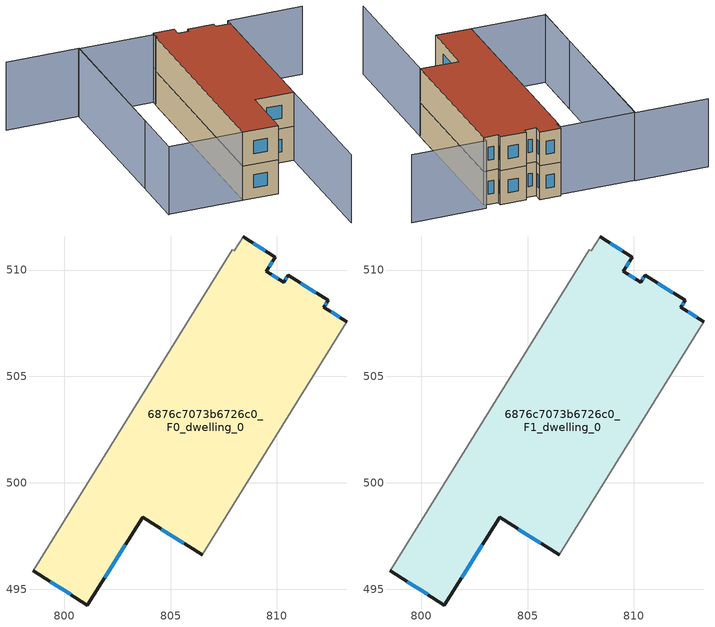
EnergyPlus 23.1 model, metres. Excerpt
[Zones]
6876c7073b6726c0_F0_dwelling_0
 floor ground (EU_floor_Construction): 812.41,508.57 812.21,508.24 813.28,507.57 806.49,496.61 803.69,498.38 801.09,494.26 798.55,495.87 807.91,510.96 808,510.9 808.41,511.55 809.92,510.6 809.51,509.95 810.33,509.43 810.53,509.75 z0
 wall outside (EU_wall_Construction): 813.28,507.57 812.21,508.24 812.41,508.57 810.53,509.75 810.33,509.43 809.51,509.95 809.92,510.6 808.41,511.55 / 798.55,495.87 801.09,494.26 803.69,498.38 806.49,496.61 z0:3
 wall adiabatic (EU_wall_Construction): 806.49,496.61 813.28,507.57 / 808.41,511.55 808,510.9 807.91,510.96 798.55,495.87 z0:3
 window (EU_Window_Construction): 810.47,509.65 810.39,509.53 / 811.83,508.94 811.12,509.39 / 812.27,508.35 812.35,508.47 / 812.94,507.78 812.54,508.03 / 804.56,497.83 805.61,497.16 / 801.9,495.55 802.88,497.1 / 799.35,495.37 800.3,494.76 / 809.45,510.9 808.88,511.26 / 809.63,510.15 809.79,510.4 / 810.07,509.59 809.76,509.79 z0.93:2.07
6876c7073b6726c0_F1_dwelling_0
 floor to 6876c7073b6726c0_F0_dwelling_0 (EU_floor_Construction): 812.41,508.57 812.21,508.24 813.28,507.57 806.49,496.61 803.69,498.38 801.09,494.26 798.55,495.87 807.91,510.96 808,510.9 808.41,511.55 809.92,510.6 809.51,509.95 810.33,509.43 810.53,509.75 z3
 wall outside (EU_wall_Construction): 813.28,507.57 812.21,508.24 812.41,508.57 810.53,509.75 810.33,509.43 809.51,509.95 809.92,510.6 808.41,511.55 / 798.55,495.87 801.09,494.26 803.69,498.38 806.49,496.61 z3:6
 wall adiabatic (EU_wall_Construction): 806.49,496.61 813.28,507.57 / 808.41,511.55 808,510.9 807.91,510.96 798.55,495.87 z3:6
 window (EU_Window_Construction): 810.47,509.65 810.39,509.53 / 811.83,508.94 811.12,509.39 / 812.27,508.35 812.35,508.47 / 812.94,507.78 812.54,508.03 / 804.56,497.83 805.61,497.16 / 801.9,495.55 802.88,497.1 / 799.35,495.37 800.3,494.76 / 809.45,510.9 808.88,511.26 / 809.63,510.15 809.79,510.4 / 810.07,509.59 809.76,509.79 z3.93:5.07
 roof outside (EU_roof_Construction): 806.49,496.61 813.28,507.57 812.21,508.24 812.41,508.57 810.53,509.75 810.33,509.43 809.51,509.95 809.92,510.6 808.41,511.55 808,510.9 807.91,510.96 798.55,495.87 801.09,494.26 803.69,498.38 z6
shading: 800.33,486.69 813.57,508.03 / 813.57,508.03 818.96,504.68 / 797.58,518.09 802.87,514.78 / 802.87,514.78 793.13,499.2 / 808.2,511.41 798.55,495.87 / 798.55,495.87 793.16,499.21 / 793.16,499.21 802.8,514.76 / 802.8,514.76 808.2,511.41 z0:6
[Building]
EU S2 Campaign: North Axis=0; Terrain=City; Solar Distribution=FullExterior
[Site:Location]
Montreal-Trudeau.Intl.AP: Latitude=45.4667; Longitude=-73.75; Time Zone=-5; Elevation=36
[SizingPeriod:WeatherFileDays]
AnnualSizingPeriod: Begin Month=1; Begin Day of Month=1; End Month=12; End Day of Month=31; Day of Week for Start Day=Monday; Use Weather File Daylight Saving Period=No; Use Weather File Rain and Snow Indicators=No
[MATERIAL]
EU_InternalMass_Material: Roughness=MediumRough; Thickness=0.1; Conductivity=1; Density=1800; Specific Heat=900; Thermal Absorptance=0.9; Solar Absorptance=0.7; Visible Absorptance=0.7
[MATERIAL:NOMASS] Roughness=MediumRough; Thermal Absorptance=0.9; Solar Absorptance=0.7; Visible Absorptance=0.7
Name | Thermal Resistance
EU_wall_NoMass; EU_floor_NoMass | 1.51479
EU_roof_NoMass | 2.84114
[WINDOWMATERIAL:SIMPLEGLAZINGSYSTEM]
EU_Window_SimpleGlazing: UFactor=3.53504; Solar Heat Gain Coefficient=0.8; Visible Transmittance=0.8
[CONSTRUCTION]
EU_wall_Construction: EU_wall_NoMass
EU_roof_Construction: EU_roof_NoMass
EU_floor_Construction: EU_floor_NoMass
EU_Window_Construction: EU_Window_SimpleGlazing
EU_InternalMass_Construction: EU_InternalMass_Material
[ZONE] Type=1; Multiplier=1; Ceiling Height=autocalculate; Volume=296.276; Floor Area=autocalculate; Part of Total Floor Area=Yes
6876c7073b6726c0_F0_dwelling_0; 6876c7073b6726c0_F1_dwelling_0
[INTERNALMASS] Construction=EU_InternalMass_Construction; Surface Area=98.7588
Name | Zone or ZoneList
6876c7073b6726c0_F0_dwelling_0_EU_InternalMass | 6876c7073b6726c0_F0_dwelling_0
6876c7073b6726c0_F1_dwelling_0_EU_InternalMass | 6876c7073b6726c0_F1_dwelling_0
[OTHEREQUIPMENT] Fuel Type=Electricity; Design Level Calculation Method=Watts/Area; Power per Zone Floor Area=1; Fraction Latent=0; Fraction Radiant=0; Fraction Lost=0; Carbon Dioxide Generation Rate=0; EndUse Subcategory=EU_Step8_InternalGains
Name | Zone or ZoneList or Space or SpaceList | Schedule
EU_Step8_InternalGain_6876c7073b6726c0_F0_dwelling_0_f000 | 6876c7073b6726c0_F0_dwelling_0 | EU_Step8_GainSchedule_6876c7073b6726c0_F0_dwelling_0_f000
EU_Step8_InternalGain_6876c7073b6726c0_F1_dwelling_0_f000 | 6876c7073b6726c0_F1_dwelling_0 | EU_Step8_GainSchedule_6876c7073b6726c0_F1_dwelling_0_f000
[ZONEVENTILATION:DESIGNFLOWRATE] Schedule=EU_AlwaysOn; Design Flow Rate Calculation Method=AirChanges/Hour; Air Changes per Hour=0.775154; Ventilation Type=Natural; Fan Pressure Rise=0; Fan Total Efficiency=1; Constant Term Coefficient=1; Temperature Term Coefficient=0; Velocity Term Coefficient=0; Velocity Squared Term Coefficient=0; Minimum Indoor Temperature=-100; Maximum Indoor Temperature=100; Delta Temperature=-100; Minimum Outdoor Temperature=-100; Maximum Outdoor Temperature=100; Maximum Wind Speed=40
Name | Zone or ZoneList or Space or SpaceList
EU_ConstantAir_6876c7073b6726c0_F0_dwelling_0 | 6876c7073b6726c0_F0_dwelling_0
EU_ConstantAir_6876c7073b6726c0_F1_dwelling_0 | 6876c7073b6726c0_F1_dwelling_0
[HVACTEMPLATE:THERMOSTAT] Constant Heating Setpoint=20; Constant Cooling Setpoint=50
EU_HeatOnly_6876c7073b6726c0_F0_dwelling_0; EU_HeatOnly_6876c7073b6726c0_F1_dwelling_0
[HVACTEMPLATE:ZONE:IDEALLOADSAIRSYSTEM] System Availability Schedule=EU_AlwaysOn; Maximum Heating Supply Air Temperature=50; Minimum Cooling Supply Air Temperature=13; Maximum Heating Supply Air Humidity Ratio=0.0156; Minimum Cooling Supply Air Humidity Ratio=0.0077; Heating Limit=NoLimit; Cooling Limit=NoLimit; Heating Availability Schedule=EU_AlwaysOn; Cooling Availability Schedule=EU_CoolingOff; Dehumidification Control Type=ConstantSensibleHeatRatio; Cooling Sensible Heat Ratio=0.7; Dehumidification Setpoint=60; Humidification Control Type=None; Humidification Setpoint=30; Outdoor Air Method=None; Outdoor Air Flow Rate per Person=0.00944; Outdoor Air Flow Rate per Zone Floor Area=0; Outdoor Air Flow Rate per Zone=0; Demand Controlled Ventilation Type=None; Outdoor Air Economizer Type=NoEconomizer; Heat Recovery Type=None; Sensible Heat Recovery Effectiveness=0.7; Latent Heat Recovery Effectiveness=0.65
Name | Template Thermostat
6876c7073b6726c0_F0_dwelling_0 | EU_HeatOnly_6876c7073b6726c0_F0_dwelling_0
6876c7073b6726c0_F1_dwelling_0 | EU_HeatOnly_6876c7073b6726c0_F1_dwelling_0
[SIZING:ZONE] Zone Cooling Design Supply Air Temperature Input Method=SupplyAirTemperature; Zone Cooling Design Supply Air Temperature=13; Zone Heating Design Supply Air Temperature Input Method=SupplyAirTemperature; Zone Heating Design Supply Air Temperature=50; Zone Cooling Design Supply Air Humidity Ratio=0.008; Zone Heating Design Supply Air Humidity Ratio=0.008; Cooling Design Air Flow Method=DesignDay; Cooling Design Air Flow Rate=0; Cooling Minimum Air Flow per Zone Floor Area=0.000762; Cooling Minimum Air Flow=0; Cooling Minimum Air Flow Fraction=0.2; Heating Design Air Flow Method=DesignDay; Heating Design Air Flow Rate=0; Heating Maximum Air Flow per Zone Floor Area=0.002032; Heating Maximum Air Flow=0.141576; Heating Maximum Air Flow Fraction=0.3; Account for Dedicated Outdoor Air System=No; Dedicated Outdoor Air System Control Strategy=NeutralSupplyAir; Dedicated Outdoor Air Low Setpoint Temperature for Design=autosize; Dedicated Outdoor Air High Setpoint Temperature for Design=autosize; Zone Load Sizing Method=Sensible Load Only No Latent Load; Zone Latent Cooling Design Supply Air Humidity Ratio Input Method=HumidityRatioDifference; Zone Cooling Design Supply Air Humidity Ratio Difference=0.005; Zone Latent Heating Design Supply Air Humidity Ratio Input Method=HumidityRatioDifference; Zone Humidification Design Supply Air Humidity Ratio Difference=0.005
6876c7073b6726c0_F0_dwelling_0; 6876c7073b6726c0_F1_dwelling_0
[SCHEDULE:CONSTANT]
Name | Hourly Value
EU_AlwaysOn | 1
EU_CoolingOff | 0
[SCHEDULE:FILE] Column Number=1; Rows to Skip at Top=0; Number of Hours of Data=8760; Column Separator=Comma; Interpolate to Timestep=No; Minutes per Item=60; Adjust Schedule for Daylight Savings=Yes
Name | File
EU_Step8_GainSchedule_6876c7073b6726c0_F0_dwelling_0_f000 | ../../schedules/6876c7073b6726c0/6876c7073b6726c0_F0_dwelling_0_f000_gain.csv
EU_Step8_GainSchedule_6876c7073b6726c0_F1_dwelling_0_f000 | ../../schedules/6876c7073b6726c0/6876c7073b6726c0_F1_dwelling_0_f000_gain.csv
